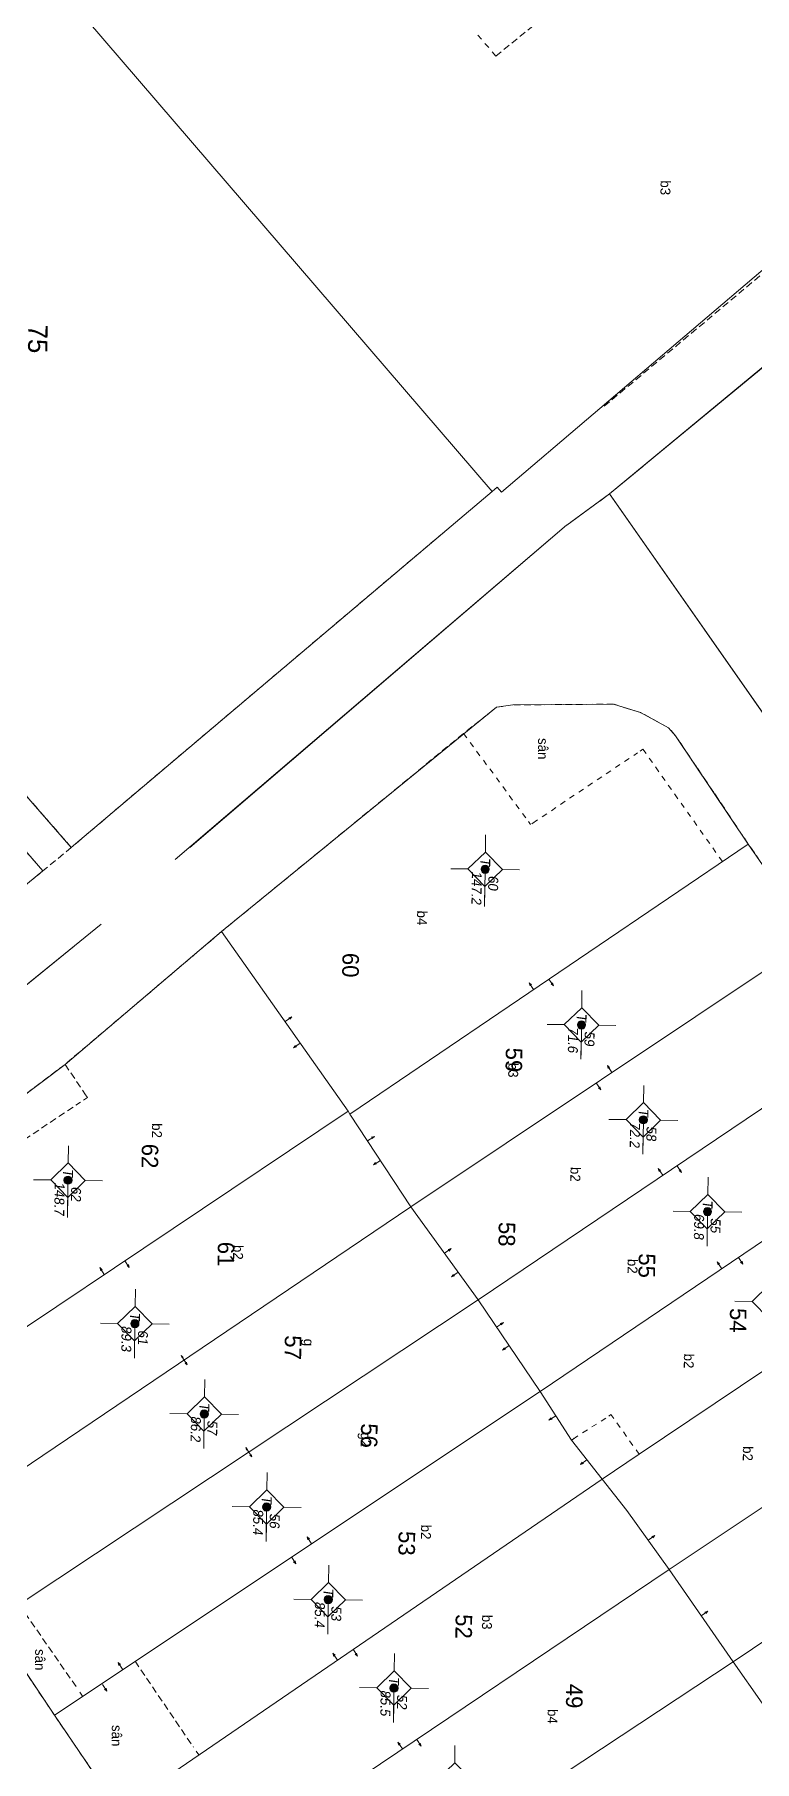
# Model space of a CAD drawing. Extents: x 601689 to 602595, y 1189742 to 1190763.
# Drawn here: x 602397.1 to 602423.2, y 1190175.8 to 1190238.5 of the extents above; entities that cross this region are included whole.
import ezdxf
from ezdxf.enums import TextEntityAlignment as Align

# ---------------------------------------------------------------- set-up
doc = ezdxf.new("R2010")
doc.units = 0
doc.header["$MEASUREMENT"] = 0
doc.linetypes.add('HIDDEN', pattern=[0.375, 0.25, -0.125])
for name, color, linetype in [('10', 250, 'Continuous'), ('11', 7, 'Continuous'), ('13', 7, 'Continuous'), ('14', 7, 'Continuous'), ('15', 7, 'Continuous'), ('16', 7, 'Continuous'), ('22', 7, 'Continuous'), ('53', 7, 'Continuous'), ('57', 7, 'Continuous')]:
    doc.layers.add(name, color=color, linetype=linetype)
doc.layers.get('0').off()
doc.styles.add('TXT', font='vnshx.shx')

# ---------------------------------------------------------------- blocks, each defined once
blk = doc.blocks.new('Q')
at = {"color": 7, "linetype": 'Continuous', "lineweight": 0, "style": 'TXT'}
for s, height, p in [('%%167o v%%207 th%%184ng 10 n%%168m 2001 %%174%%213n th%%184ng 5 n%%168m 2002', 0.5, (0, 5.4)), ('Ki%%211m tra th%%184ng      n%%168m', 0.5, (21, 5.4)), ('C%%172 quan %%174o v%%207: X%%221 nghi%%214p PTCN Tr%%190c %%174%%222a - B%%182n %%174%%229 ', 0.5, (0, 4.4)), ('C%%172 quan ki%%211m tra: C%%171ng ty XNK v%%181 t%%173 v%%202n d%%222ch v%%244 %%167o %%174%%185c B%%182n %%174%%229', 0.499998, (21, 4.4))]:
    blk.add_text(s, height=height, dxfattribs=at).set_placement(p)
blk = doc.blocks.new('NH3R')
at = {"layer": '16', "color": 7, "linetype": 'Continuous', "lineweight": 0}
for p, q in [((0, 0), (0.297, -0.005)), ((0.297, -0.005), (0.186, 0.031)), ((0.297, -0.005), (0.189, -0.033))]:
    blk.add_line(p, q, dxfattribs=at)
blk = doc.blocks.new('NH3')
at = {"layer": '16', "color": 7, "linetype": 'Continuous', "lineweight": 0}
for p, q in [((-0.199, -0.002), (-0.113, 0.021)), ((0.197, -0.012), (0.107, 0.015)), ((-0.199, -0.002), (0.197, -0.012)), ((-0.199, -0.002), (-0.116, -0.035)), ((0.197, -0.012), (0.104, -0.027))]:
    blk.add_line(p, q, dxfattribs=at)
blk = doc.blocks.new('*M2976297629762976')
at = {"layer": '13', "color": 3, "linetype": 'Continuous', "lineweight": 0}
blk.add_line((602640.209, 1190087.514), (602641.229, 1190087.514), dxfattribs=at)
at = {"layer": '13', "color": 3, "linetype": 'Continuous', "lineweight": 0, "style": 'TXT', "oblique": 7.60551}
blk.add_text('T', height=0.36, dxfattribs=at).set_placement((602640.012, 1190087.514), align=Align.MIDDLE_RIGHT)
for s, p in [('55', (602640.359, 1190087.814)), ('69.8', (602640.209, 1190087.214))]:
    blk.add_text(s, height=0.36, dxfattribs=at).set_placement(p, align=Align.MIDDLE_LEFT)
blk = doc.blocks.new('*M2978297829782978')
at = {"layer": '13', "color": 3, "linetype": 'Continuous', "lineweight": 0}
blk.add_line((602636.911, 1190085.137), (602637.931, 1190085.137), dxfattribs=at)
at = {"layer": '13', "color": 3, "linetype": 'Continuous', "lineweight": 0, "style": 'TXT', "oblique": 7.60551}
for s, p in [('58', (602637.061, 1190085.437)), ('72.2', (602636.911, 1190084.837))]:
    blk.add_text(s, height=0.36, dxfattribs=at).set_placement(p, align=Align.MIDDLE_LEFT)
blk.add_text('T', height=0.36, dxfattribs=at).set_placement((602636.714, 1190085.137), align=Align.MIDDLE_RIGHT)
blk = doc.blocks.new('*M2980298029802980')
at = {"layer": '13', "color": 3, "linetype": 'Continuous', "lineweight": 0}
blk.add_line((602633.497, 1190082.839), (602634.517, 1190082.839), dxfattribs=at)
at = {"layer": '13', "color": 3, "linetype": 'Continuous', "lineweight": 0, "style": 'TXT', "oblique": 7.60551}
blk.add_text('T', height=0.36, dxfattribs=at).set_placement((602633.3, 1190082.839), align=Align.MIDDLE_RIGHT)
for s, p in [('59', (602633.647, 1190083.139)), ('71.6', (602633.497, 1190082.539))]:
    blk.add_text(s, height=0.36, dxfattribs=at).set_placement(p, align=Align.MIDDLE_LEFT)
blk = doc.blocks.new('*M2982298229822982')
at = {"layer": '13', "color": 3, "linetype": 'Continuous', "lineweight": 0}
blk.add_line((602627.897, 1190079.26), (602629.172, 1190079.26), dxfattribs=at)
at = {"layer": '13', "color": 3, "linetype": 'Continuous', "lineweight": 0, "style": 'TXT', "oblique": 7.60551}
blk.add_text('T', height=0.36, dxfattribs=at).set_placement((602627.7, 1190079.26), align=Align.MIDDLE_RIGHT)
for s, p in [('60', (602628.047, 1190079.56)), ('147.2', (602627.897, 1190078.96))]:
    blk.add_text(s, height=0.36, dxfattribs=at).set_placement(p, align=Align.MIDDLE_LEFT)
blk = doc.blocks.new('*M2984298429842984')
at = {"layer": '13', "color": 3, "linetype": 'Continuous', "lineweight": 0}
blk.add_line((602657.669, 1190076.379), (602658.689, 1190076.379), dxfattribs=at)
at = {"layer": '13', "color": 3, "linetype": 'Continuous', "lineweight": 0, "style": 'TXT', "oblique": 7.60551}
for s, p in [('52', (602657.819, 1190076.679)), ('85.5', (602657.669, 1190076.079))]:
    blk.add_text(s, height=0.36, dxfattribs=at).set_placement(p, align=Align.MIDDLE_LEFT)
blk.add_text('T', height=0.36, dxfattribs=at).set_placement((602657.472, 1190076.379), align=Align.MIDDLE_RIGHT)
blk = doc.blocks.new('*M2985298529852985')
at = {"layer": '13', "color": 3, "linetype": 'Continuous', "lineweight": 0}
blk.add_line((602654.492, 1190073.946), (602655.512, 1190073.946), dxfattribs=at)
at = {"layer": '13', "color": 3, "linetype": 'Continuous', "lineweight": 0, "style": 'TXT', "oblique": 7.60551}
for s, p in [('53', (602654.642, 1190074.246)), ('85.4', (602654.492, 1190073.646))]:
    blk.add_text(s, height=0.36, dxfattribs=at).set_placement(p, align=Align.MIDDLE_LEFT)
blk.add_text('T', height=0.36, dxfattribs=at).set_placement((602654.295, 1190073.946), align=Align.MIDDLE_RIGHT)
blk = doc.blocks.new('*M2986298629862986')
at = {"layer": '13', "color": 3, "linetype": 'Continuous', "lineweight": 0}
blk.add_line((602651.164, 1190071.659), (602652.184, 1190071.659), dxfattribs=at)
at = {"layer": '13', "color": 3, "linetype": 'Continuous', "lineweight": 0, "style": 'TXT', "oblique": 7.60551}
blk.add_text('T', height=0.36, dxfattribs=at).set_placement((602650.967, 1190071.659), align=Align.MIDDLE_RIGHT)
for s, p in [('56', (602651.314, 1190071.959)), ('85.4', (602651.164, 1190071.359))]:
    blk.add_text(s, height=0.36, dxfattribs=at).set_placement(p, align=Align.MIDDLE_LEFT)
blk = doc.blocks.new('*M2987298729872987')
at = {"layer": '13', "color": 3, "linetype": 'Continuous', "lineweight": 0}
blk.add_line((602647.82, 1190069.346), (602648.84, 1190069.346), dxfattribs=at)
at = {"layer": '13', "color": 3, "linetype": 'Continuous', "lineweight": 0, "style": 'TXT', "oblique": 7.60551}
blk.add_text('T', height=0.36, dxfattribs=at).set_placement((602647.623, 1190069.346), align=Align.MIDDLE_RIGHT)
for s, p in [('86.2', (602647.82, 1190069.046)), ('57', (602647.97, 1190069.646))]:
    blk.add_text(s, height=0.36, dxfattribs=at).set_placement(p, align=Align.MIDDLE_LEFT)
blk = doc.blocks.new('*M2988298829882988')
at = {"layer": '13', "color": 3, "linetype": 'Continuous', "lineweight": 0}
blk.add_line((602644.579, 1190066.779), (602645.599, 1190066.779), dxfattribs=at)
at = {"layer": '13', "color": 3, "linetype": 'Continuous', "lineweight": 0, "style": 'TXT', "oblique": 7.60551}
blk.add_text('T', height=0.36, dxfattribs=at).set_placement((602644.382, 1190066.779), align=Align.MIDDLE_RIGHT)
for s, p in [('61', (602644.729, 1190067.079)), ('89.3', (602644.579, 1190066.479))]:
    blk.add_text(s, height=0.36, dxfattribs=at).set_placement(p, align=Align.MIDDLE_LEFT)
blk = doc.blocks.new('*M2989298929892989')
at = {"layer": '13', "color": 3, "linetype": 'Continuous', "lineweight": 0}
blk.add_line((602639.404, 1190064.275), (602640.679, 1190064.275), dxfattribs=at)
at = {"layer": '13', "color": 3, "linetype": 'Continuous', "lineweight": 0, "style": 'TXT', "oblique": 7.60551}
blk.add_text('T', height=0.36, dxfattribs=at).set_placement((602639.207, 1190064.275), align=Align.MIDDLE_RIGHT)
for s, p in [('62', (602639.554, 1190064.575)), ('148.7', (602639.404, 1190063.975))]:
    blk.add_text(s, height=0.36, dxfattribs=at).set_placement(p, align=Align.MIDDLE_LEFT)
blk = doc.blocks.new('CENTRD')
at = {"layer": '11', "linetype": 'Continuous', "lineweight": 0}
h = blk.add_hatch(color=2, dxfattribs=at)
edge = h.paths.add_edge_path()
edge.add_arc((0, 0), 0.15, 0, 360)
at = {"layer": '11', "color": 2, "linetype": 'Continuous', "lineweight": 0}
for p, q in [((0, 1.25), (0, 0.625)), ((-0.625, 0), (-1.25, 0)), ((0, 0.625), (-0.625, 0)), ((-0.625, 0), (0, -0.625)), ((0.625, 0), (0, 0.625)), ((0, -0.625), (0.625, 0)), ((1.25, 0), (0.625, 0)), ((0, -0.625), (0, -1.25))]:
    blk.add_line(p, q, dxfattribs=at)
blk.add_circle((0, 0), 0.15, dxfattribs=at)

msp = doc.modelspace()

# ---------------------------------------------------------------- linework, layer by layer
at = {"layer": '10', "color": 7, "linetype": 'Continuous', "lineweight": 0}
for p, q in [((602413.698, 1190221.953), (602393.981, 1190244.895)), ((602422.994, 1190209.155), (602408.528, 1190199.353)), ((602425.346, 1190205.742), (602422.994, 1190209.155)), ((602403.868, 1190205.977), (602408.469, 1190199.454)), ((602425.346, 1190205.742), (602410.742, 1190195.982)), ((602413.185, 1190192.608), (602427.63, 1190202.351)), ((602390.746, 1190187.596), (602408.469, 1190199.454)), ((602408.469, 1190199.454), (602408.528, 1190199.353)), ((602408.528, 1190199.353), (602410.742, 1190195.982)), ((602429.844, 1190199.03), (602415.44, 1190189.277)), ((602410.742, 1190195.982), (602413.185, 1190192.608)), ((602413.185, 1190192.608), (602415.44, 1190189.277)), ((602420.122, 1190182.813), (602434.362, 1190192.308)), ((602397.798, 1190177.528), (602415.44, 1190189.277)), ((602436.578, 1190189.047), (602422.446, 1190179.461)), ((602400.131, 1190174.096), (602417.686, 1190186.096)), ((602402.337, 1190170.856), (602420.122, 1190182.813)), ((602420.122, 1190182.813), (602422.446, 1190179.461)), ((602395.564, 1190180.859), (602397.798, 1190177.528)), ((602422.446, 1190179.461), (602424.722, 1190176.219)), ((602397.798, 1190177.528), (602400.131, 1190174.096))]:
    msp.add_line(p, q, dxfattribs=at)
for points in [[(602413.698, 1190221.953), (602413.881, 1190222.11), (602414.038, 1190221.928), (602437.341, 1190241.76)], [(602413.698, 1190221.953), (602398.41, 1190209.032), (602386.841, 1190222.291), (602385.992, 1190221.593)], [(602403.868, 1190205.977), (602413.851, 1190214.12), (602414.442, 1190214.202), (602418.103, 1190214.232), (602419.078, 1190213.929), (602420.101, 1190213.375), (602420.356, 1190213.081), (602422.994, 1190209.155)], [(602379.608, 1190200.87), (602382.461, 1190197.52), (602384.274, 1190197.655), (602385.059, 1190198.024), (602397.379, 1190208.176), (602393.558, 1190212.568)], [(602403.868, 1190205.977), (602398.182, 1190201.155), (602388.451, 1190193.828), (602388.16, 1190193.022), (602388.079, 1190192.233), (602388.185, 1190191.201), (602389.361, 1190189.475), (602390.746, 1190187.596)], [(602393.288, 1190184.14), (602394.269, 1190184.857), (602410.742, 1190195.982)], [(602432.079, 1190195.709), (602431.03, 1190195.054), (602419.039, 1190186.998), (602417.686, 1190186.096)], [(602395.564, 1190180.859), (602396.513, 1190181.546), (602413.185, 1190192.608)], [(602415.44, 1190189.277), (602416.576, 1190187.512), (602417.686, 1190186.096)], [(602417.686, 1190186.096), (602418.591, 1190184.954), (602420.122, 1190182.813)], [(602404.41, 1190167.437), (602405.421, 1190168.224), (602422.446, 1190179.461)]]:
    msp.add_lwpolyline(points, dxfattribs=at)
at = {"layer": '14', "color": 6, "linetype": 'HIDDEN', "lineweight": 0}
for p, q in [((602413.825, 1190237.762), (602417.374, 1190240.614)), ((602413.303, 1190238.369), (602413.175, 1190238.521)), ((602413.569, 1190238.066), (602413.432, 1190238.218)), ((602413.825, 1190237.762), (602413.697, 1190237.914)), ((602412.658, 1190213.167), (602412.775, 1190213.005)), ((602412.893, 1190212.844), (602413.011, 1190212.682)), ((602413.128, 1190212.52), (602413.246, 1190212.359)), ((602413.375, 1190212.197), (602413.492, 1190212.035)), ((602418.665, 1190212.264), (602418.504, 1190212.146)), ((602418.968, 1190212.46), (602418.837, 1190212.372)), ((602419.17, 1190212.598), (602419.069, 1190212.529)), ((602419.513, 1190212.113), (602419.395, 1190212.274)), ((602413.61, 1190211.883), (602413.728, 1190211.722)), ((602413.846, 1190211.561), (602413.963, 1190211.399)), ((602417.676, 1190211.598), (602417.505, 1190211.481)), ((602418.01, 1190211.813), (602417.838, 1190211.706)), ((602418.332, 1190212.039), (602418.171, 1190211.931)), ((602419.749, 1190211.779), (602419.631, 1190211.951)), ((602419.975, 1190211.457), (602419.857, 1190211.617)), ((602414.081, 1190211.237), (602414.199, 1190211.076)), ((602414.317, 1190210.914), (602414.435, 1190210.752)), ((602416.677, 1190210.922), (602416.506, 1190210.814)), ((602417.01, 1190211.147), (602416.838, 1190211.039)), ((602417.343, 1190211.372), (602417.171, 1190211.254)), ((602420.21, 1190211.133), (602420.092, 1190211.295)), ((602420.435, 1190210.8), (602420.318, 1190210.972)), ((602414.553, 1190210.59), (602414.67, 1190210.429)), ((602416.011, 1190210.48), (602415.849, 1190210.363)), ((602416.344, 1190210.706), (602416.173, 1190210.588)), ((602420.672, 1190210.477), (602420.553, 1190210.638)), ((602420.897, 1190210.153), (602420.789, 1190210.315)), ((602414.798, 1190210.267), (602414.916, 1190210.106)), ((602415.014, 1190209.975), (602415.092, 1190209.863)), ((602415.344, 1190210.03), (602415.092, 1190209.863)), ((602415.678, 1190210.255), (602415.516, 1190210.147)), ((602421.132, 1190209.821), (602421.015, 1190209.992)), ((602421.357, 1190209.497), (602421.25, 1190209.659)), ((602421.594, 1190209.174), (602421.475, 1190209.336)), ((602421.819, 1190208.841), (602421.711, 1190209.012)), ((602422.054, 1190208.517), (602421.937, 1190208.679)), ((602398.182, 1190201.155), (602398.927, 1190200.054)), ((602388.609, 1190192.995), (602398.743, 1190199.787)), ((602398.854, 1190199.855), (602398.995, 1190199.953)), ((602398.927, 1190200.054), (602398.995, 1190199.953)), ((602418.009, 1190188.442), (602417.928, 1190188.383)), ((602418.107, 1190188.3), (602418.009, 1190188.442)), ((602417.151, 1190187.883), (602416.98, 1190187.776)), ((602417.484, 1190188.099), (602417.313, 1190187.992)), ((602417.817, 1190188.315), (602417.656, 1190188.207)), ((602418.343, 1190187.977), (602418.225, 1190188.139)), ((602418.578, 1190187.645), (602418.46, 1190187.816)), ((602416.808, 1190187.668), (602416.576, 1190187.512)), ((602416.677, 1190187.58), (602416.646, 1190187.561)), ((602418.803, 1190187.321), (602418.685, 1190187.483)), ((602419.039, 1190186.998), (602418.922, 1190187.159)), ((602400.725, 1190179.489), (602402.842, 1190176.37)), ((602398.72, 1190178.366), (602398.818, 1190178.224)), ((602402.95, 1190176.218), (602403.038, 1190176.087))]:
    msp.add_line(p, q, dxfattribs=at)
for points in [[(602419.288, 1190212.436), (602419.17, 1190212.598), (602419.17, 1190212.598)], [(602396.464, 1190181.617), (602396.513, 1190181.546), (602398.632, 1190178.497)]]:
    msp.add_lwpolyline(points, dxfattribs=at)
at = {"layer": '22', "color": 7, "linetype": 'HIDDEN', "lineweight": 0}
for p, q in [((602437.508, 1190241.567), (602417.68, 1190224.979)), ((602411.948, 1190220.477), (602398.41, 1190209.032)), ((602413.851, 1190214.12), (602412.658, 1190213.167)), ((602414.442, 1190214.202), (602413.851, 1190214.12)), ((602418.103, 1190214.232), (602414.442, 1190214.202)), ((602418.103, 1190214.232), (602417.533, 1190214.23)), ((602419.078, 1190213.929), (602418.103, 1190214.232)), ((602419.078, 1190213.929), (602418.103, 1190214.232)), ((602420.101, 1190213.375), (602419.078, 1190213.929)), ((602398.41, 1190209.032), (602394.738, 1190213.242)), ((602412.658, 1190213.167), (602403.868, 1190205.977)), ((602420.356, 1190213.081), (602420.101, 1190213.375)), ((602422.994, 1190209.155), (602420.356, 1190213.081)), ((602422.337, 1190210.143), (602420.356, 1190213.081)), ((602398.41, 1190209.032), (602397.379, 1190208.176)), ((602398.41, 1190209.032), (602397.379, 1190208.176)), ((602425.346, 1190205.742), (602422.994, 1190209.155)), ((602397.379, 1190208.176), (602385.059, 1190198.024)), ((602403.868, 1190205.977), (602398.182, 1190201.155)), ((602398.182, 1190201.155), (602388.451, 1190193.828)), ((602395.564, 1190180.859), (602397.798, 1190177.528)), ((602397.798, 1190177.528), (602400.131, 1190174.096))]:
    msp.add_line(p, q, dxfattribs=at)
for points in [[(602420.356, 1190213.081), (602420.101, 1190213.375), (602419.078, 1190213.929)], [(602397.379, 1190208.176), (602396.915, 1190208.712), (602393.776, 1190212.325)]]:
    msp.add_lwpolyline(points, dxfattribs=at)
at = {"layer": '57', "color": 172, "linetype": 'Continuous', "lineweight": 0}
for p, q in [((602417.958, 1190221.864), (602416.412, 1190220.725)), ((602417.958, 1190221.864), (602416.552, 1190220.833)), ((602417.958, 1190221.864), (602417.599, 1190221.599)), ((602416.392, 1190220.726), (602402.184, 1190208.59)), ((602416.392, 1190220.726), (602402.711, 1190209.033)), ((602399.492, 1190206.247), (602384.231, 1190193.846))]:
    msp.add_line(p, q, dxfattribs=at)
for points in [[(602438.529, 1190239.433), (602428.733, 1190230.998), (602424.299, 1190227.098), (602417.958, 1190221.864), (602424.833, 1190212.039)], [(602424.401, 1190227.186), (602417.958, 1190221.864), (602429.796, 1190204.961), (602432.766, 1190200.57), (602438.842, 1190191.497)], [(602419.161, 1190222.858), (602417.958, 1190221.864), (602429.796, 1190204.961), (602432.766, 1190200.57), (602438.842, 1190191.497)], [(602398.511, 1190205.451), (602384.09, 1190193.738), (602401.119, 1190168.073)]]:
    msp.add_lwpolyline(points, dxfattribs=at)

# ---------------------------------------------------------------- block references
at = {"color": 7, "linetype": 'Continuous', "lineweight": 0, "rotation": 269.1680420500809}
msp.add_blockref('Q', (602409.021, 1190264.526), dxfattribs=at)
at = {"layer": '11', "color": 2, "linetype": 'Continuous', "lineweight": 0, "rotation": 269.1680420500809}
for p in [(602413.44, 1190208.239), (602416.938, 1190202.588), (602419.186, 1190199.141), (602398.29, 1190196.951), (602421.515, 1190195.809), (602423.76, 1190192.541), (602400.718, 1190191.74), (602403.238, 1190188.462), (602405.502, 1190185.085), (602407.741, 1190181.724), (602410.127, 1190178.512), (602412.326, 1190175.177)]:
    msp.add_blockref('CENTRD', p, dxfattribs=at)
at = {"layer": '13', "color": 3, "linetype": 'Continuous', "lineweight": 0, "rotation": 269.1680420500809}
for name in ['*M2982298229822982', '*M2980298029802980', '*M2978297829782978', '*M2989298929892989', '*M2976297629762976', '*M2988298829882988', '*M2987298729872987', '*M2986298629862986', '*M2985298529852985', '*M2984298429842984']:
    msp.add_blockref(name, (-578790.27, 1810052.359), dxfattribs=at)
at = {"layer": '16', "color": 7, "linetype": 'Continuous', "lineweight": 0}
for name, p, rotation in [('NH3R', (602415.2, 1190203.871), 124.1252869478432), ('NH3R', (602415.756, 1190204.253), 304.1252869478431), ('NH3R', (602406.174, 1190202.715), 35.18792217280814), ('NH3R', (602406.723, 1190201.927), 215.187922172808), ('NH3R', (602400.355, 1190194.025), 303.7812038168295), ('NH3R', (602411.959, 1190194.295), 35.92139923034746), ('NH3R', (602422.032, 1190193.737), 124.1067080922924), ('NH3R', (602422.638, 1190194.149), 304.1067080922924), ('NH3R', (602399.607, 1190193.525), 123.7812038168295), ('NH3R', (602412.46, 1190193.608), 215.9213992303475), ('NH3R', (602413.852, 1190191.62), 34.08850075711293), ('NH3R', (602414.313, 1190190.943), 214.0885007571128), ('NH3', (602402.505, 1190190.415), 124.0292887189238), ('NH3R', (602416.008, 1190188.4), 212.7527359689101), ('NH3R', (602417.136, 1190186.804), 218.1284437132362), ('NH3R', (602407.134, 1190183.751), 123.6183163436303), ('NH3R', (602406.407, 1190183.271), 303.6183163436304), ('NH3R', (602408.076, 1190179.528), 124.3472721198338), ('NH3R', (602408.642, 1190179.92), 304.3472721198339), ('NH3R', (602400.271, 1190179.194), 124.3472721198338), ('NH3R', (602399.543, 1190178.645), 303.6183163436304), ('NH3R', (602410.432, 1190176.306), 124.3472721198338)]:
    msp.add_blockref(name, p, dxfattribs=dict(at, rotation=rotation))
for name, p, xscale, yscale, rotation in [('NH3R', (602418.039, 1190200.862), 1.000001595396802, 1.000001595396802, 123.7516740219275), ('NH3R', (602417.474, 1190200.48), 1.000001595396802, 1.000001595396802, 303.7516740219277), ('NH3R', (602409.165, 1190198.383), 0.9999975935805228, 0.9999975935805228, 33.30032895893835), ('NH3R', (602409.635, 1190197.667), 0.9999975935805228, 0.9999975935805228, 213.3003289589384), ('NH3R', (602419.888, 1190197.127), 1.0000022407691, 1.0000022407691, 123.9996065340619), ('NH3R', (602420.403, 1190197.48), 1.0000022407691, 1.0000022407691, 303.9996065340619), ('NH3', (602404.849, 1190187.073), 0.9999987574993164, 0.9999987574993164, 123.5591879743377), ('NH3R', (602419.356, 1190183.883), 0.9999971261239338, 0.9999971261239338, 35.56931731822086), ('NH3R', (602421.279, 1190181.137), 0.9999983780809344, 0.9999983780809344, 34.72882636689363), ('NH3R', (602410.956, 1190176.648), 1.000002163487077, 1.000002163487077, 303.9144930815667), ('NH3R', (602410.956, 1190176.648), 1.000002163487077, 1.000002163487077, 303.9144930815667), ('NH3R', (602410.956, 1190176.648), 1.000002163487077, 1.000002163487077, 303.9144930815667), ('NH3R', (602410.956, 1190176.648), 1.000002163487077, 1.000002163487077, 303.9144930815667)]:
    msp.add_blockref(name, p, dxfattribs=dict(at, xscale=xscale, yscale=yscale, rotation=rotation))

# ---------------------------------------------------------------- texts
at = {"layer": '15', "color": 7, "linetype": 'Continuous', "lineweight": 0, "style": 'TXT'}
for s, p in [('b3', (602419.993, 1190233.247)), ('b4', (602411.149, 1190206.737)), ('b3', (602414.463, 1190201.211)), ('b2', (602401.523, 1190199.019)), ('b2', (602416.722, 1190197.43)), ('b2', (602404.472, 1190194.598)), ('b2', (602418.796, 1190194.091)), ('g', (602407.036, 1190191.193)), ('b2', (602420.84, 1190190.653)), ('g2', (602409.1, 1190187.794)), ('b2', (602422.983, 1190187.294)), ('b2', (602411.294, 1190184.444)), ('b3', (602413.509, 1190181.174)), ('b4', (602415.892, 1190177.751))]:
    msp.add_text(s, height=0.36, rotation=269.21439, dxfattribs=at).set_placement(p, align=Align.MIDDLE_LEFT)
for p in [(602415.36, 1190212.615), (602397.095, 1190179.544), (602399.879, 1190176.785)]:
    msp.add_text('s%%169n', height=0.36, rotation=269.21439, dxfattribs=at).set_placement(p, align=Align.CENTER)
at = {"layer": '53', "color": 200, "linetype": 'Continuous', "lineweight": 0, "style": 'TXT'}
msp.add_text('75', height=0.7, rotation=269.21439, dxfattribs=at).set_placement((602397.201, 1190228.009), align=Align.MIDDLE_LEFT)
for s, p in [('60', (602408.259, 1190205.206)), ('59', (602414.191, 1190201.765)), ('62', (602400.973, 1190198.276)), ('58', (602413.934, 1190195.438)), ('61', (602403.734, 1190194.718)), ('55', (602419.019, 1190194.299)), ('54', (602422.332, 1190192.313)), ('57', (602406.168, 1190191.324)), ('56', (602408.934, 1190188.127)), ('53', (602410.3, 1190184.217)), ('52', (602412.37, 1190181.199)), ('49', (602416.385, 1190178.673))]:
    msp.add_text(s, height=0.6, rotation=269.21439, dxfattribs=at).set_placement(p)

doc.saveas('drawing.dxf')
